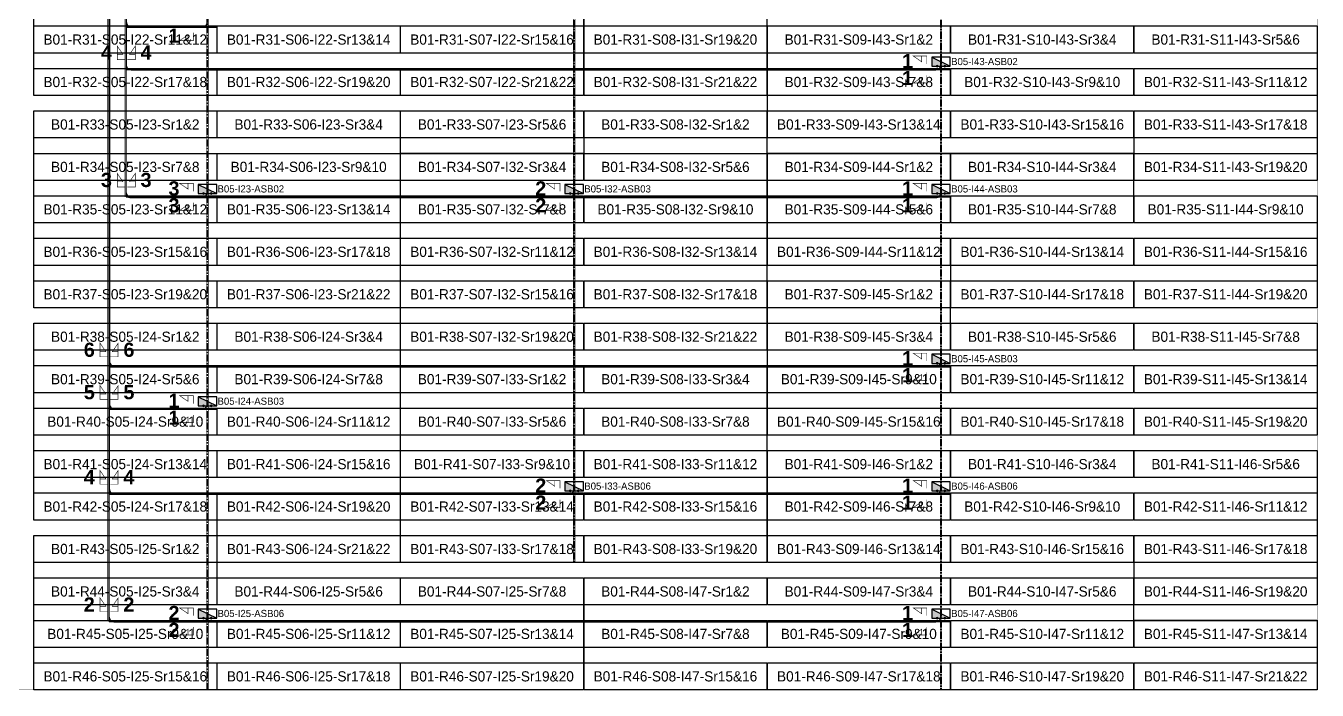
# Model space of a CAD drawing. Header units: metres. Extents: x 531277 to 531672, y 2673439 to 2673782.
# Drawn here: x 531443.6 to 531671.6, y 2673439.2 to 2673556.6 of the extents above; entities that cross this region are included whole.
import ezdxf
from ezdxf.enums import TextEntityAlignment as Align

# ---------------------------------------------------------------- set-up
doc = ezdxf.new("R2010")
doc.units = ezdxf.units.M
doc.linetypes.add('CENTER', pattern=[2, 1.25, -0.25, 0.25, -0.25])
doc.layers.add('Boundary-12.5 MW Block', color=6, linetype='Continuous', lineweight=9)
doc.layers.add('PILE', color=1, linetype='Continuous', lineweight=15)
for name, color, linetype in [('DC Trench BL-05', 41, 'Continuous'), ('E-Inverter Grouping', 2, 'Continuous'), ('Inverter Block-05', 7, 'Continuous'), ('LT Cable(AG) INV to LT Panel BL-05', 2, 'Continuous'), ('Messenger Wire Block-01 (Master Path)', 30, 'Continuous'), ('Messenger Wire Block-01 (MW Path)', 191, 'Continuous'), ('MMS Table Block-05', 8, 'Continuous'), ('Plan Line - DC BL-05', 41, 'Continuous'), ('Section Marking BL-05', 2, 'Continuous')]:
    doc.layers.add(name, color=color, linetype=linetype)
doc.styles.add('BoldTextStyle', font='arialbd.ttf')
doc.styles.get("Standard").update_dxf_attribs({"font": 'Adani Regular.ttf'})

# ---------------------------------------------------------------- blocks, each defined once
blk = doc.blocks.new('MMS Table (32.292 x 4.788)')
at = {"color": 0}
blk.add_lwpolyline([(0, -0.002), (0, 4.786), (32.292, 4.786), (32.292, -0.002)], close=True, dxfattribs=at)
at = {"color": 7}
blk.add_attdef('ID1', text='', height=1.8, dxfattribs=at).set_placement((16.146, 2.392), align=Align.MIDDLE_CENTER)
blk = doc.blocks.new('Inverter Block')
h = blk.add_hatch(color=0)
h.dxf.hatch_style = 1
h.paths.add_polyline_path([(-1.46, 2.27), (-1.46, 0.85), (1.46, 0.85)])
at = {"color": 0}
blk.add_lwpolyline([(1.46, 2.27), (-1.46, 2.27), (-1.46, 0.85), (1.46, 0.85)], close=True, dxfattribs=at)
blk.add_lwpolyline([(-1.46, 2.27), (1.46, 0.85)], dxfattribs=at)
at = {"layer": 'PILE'}
for centre in [(-0.61, 0.85), (0.61, 0.85)]:
    blk.add_circle(centre, 0.156, dxfattribs=at)
at = {"color": 7}
blk.add_attdef('ID', (-1.46, 3.01), '', height=1.8, dxfattribs=at)

msp = doc.modelspace()

# ---------------------------------------------------------------- linework, layer by layer
at = {"layer": 'Boundary-12.5 MW Block', "const_width": 0.05}
msp.add_lwpolyline([(531276.53, 2673439.29), (531276.53, 2673781.58), (531671.62, 2673781.58), (531671.62, 2673439.29)], close=True, dxfattribs=at)
at = {"layer": 'DC Trench BL-05', "color": 40, "const_width": 0.1}
for points in [[(531540.56, 2673781.58), (531540.26, 2673781.58), (531540.26, 2673461.79), (531540.56, 2673461.79)], [(531605.35, 2673781.58), (531605.05, 2673781.58), (531605.05, 2673439.29), (531605.35, 2673439.29)], [(531475.78, 2673571.58), (531475.48, 2673571.58), (531475.48, 2673439.29), (531475.78, 2673439.29)]]:
    msp.add_lwpolyline(points, close=True, dxfattribs=at)
at = {"layer": 'E-Inverter Grouping'}
for points in [[(531574.44, 2673544.29), (531542.15, 2673544.29), (531542.15, 2673566.79), (531509.76, 2673566.79), (531509.76, 2673594.08), (531574.44, 2673594.08)], [(531444.98, 2673544.29), (531444.98, 2673571.58), (531509.66, 2673571.58), (531509.66, 2673564.08), (531542.05, 2673564.08), (531542.05, 2673544.29)], [(531509.66, 2673536.79), (531509.66, 2673506.79), (531444.98, 2673506.79), (531444.98, 2673541.58), (531542.05, 2673541.58), (531542.05, 2673536.79)], [(531574.44, 2673499.29), (531509.76, 2673499.29), (531509.76, 2673534.08), (531542.15, 2673534.08), (531542.15, 2673541.58), (531574.44, 2673541.58)], [(531509.66, 2673461.79), (531477.37, 2673461.79), (531477.37, 2673469.29), (531444.98, 2673469.29), (531444.98, 2673504.08), (531509.66, 2673504.08)], [(531639.23, 2673451.58), (531671.62, 2673451.58), (531671.62, 2673439.29), (531542.15, 2673439.29), (531542.15, 2673459.08), (531639.23, 2673459.08)]]:
    msp.add_lwpolyline(points, close=True, dxfattribs=at)
at = {"layer": 'E-Inverter Grouping', "color": 3}
for points in [[(531671.62, 2673529.29), (531639.33, 2673529.29), (531639.33, 2673536.79), (531574.54, 2673536.79), (531574.54, 2673556.58), (531671.62, 2673556.58)], [(531639.23, 2673526.58), (531671.62, 2673526.58), (531671.62, 2673506.79), (531606.94, 2673506.79), (531606.94, 2673514.29), (531574.54, 2673514.29), (531574.54, 2673534.08), (531639.23, 2673534.08)], [(531574.54, 2673511.58), (531606.84, 2673511.58), (531606.84, 2673504.08), (531671.62, 2673504.08), (531671.62, 2673484.29), (531574.54, 2673484.29)], [(531574.44, 2673461.79), (531509.76, 2673461.79), (531509.76, 2673496.58), (531574.44, 2673496.58)], [(531671.62, 2673454.29), (531639.33, 2673454.29), (531639.33, 2673461.79), (531574.54, 2673461.79), (531574.54, 2673481.58), (531671.62, 2673481.58)], [(531542.05, 2673439.29), (531444.98, 2673439.29), (531444.98, 2673466.58), (531477.27, 2673466.58), (531477.27, 2673459.08), (531542.05, 2673459.08)]]:
    msp.add_lwpolyline(points, close=True, dxfattribs=at)
at = {"layer": 'LT Cable(AG) INV to LT Panel BL-05', "color": 5}
for points in [[(531469.25, 2673591.56), (531468.54, 2673591.56, 0.108567), (531468.16, 2673591.48), (531465.28, 2673590.15, -0.083226), (531464.99, 2673590.1), (531459.07, 2673590.1, 0.414214), (531458.17, 2673589.2), (531458.17, 2673572.96, 0.021647), (531458.17, 2673572.89), (531458.22, 2673572.39, -0.021647), (531458.22, 2673572.31), (531458.22, 2673452.23, 0.414214), (531459.12, 2673451.33), (531604.3, 2673451.33, 0.414214), (531605.2, 2673452.23), (531605.2, 2673452.69)], [(531469.25, 2673591.53), (531468.54, 2673591.53, 0.108514), (531468.17, 2673591.45), (531465.28, 2673590.12, -0.083226), (531464.99, 2673590.07), (531459.1, 2673590.07, 0.414214), (531458.2, 2673589.17), (531458.2, 2673572.97, 0.021647), (531458.2, 2673572.89), (531458.24, 2673572.39, -0.021647), (531458.25, 2673572.31), (531458.25, 2673452.25, 0.414214), (531459.15, 2673451.35), (531474.73, 2673451.35, 0.414214), (531475.63, 2673452.25), (531475.63, 2673452.69)], [(531469.25, 2673591.51), (531468.55, 2673591.51, 0.108462), (531468.17, 2673591.43), (531465.29, 2673590.1, -0.083226), (531465, 2673590.05), (531459.12, 2673590.05, 0.414214), (531458.22, 2673589.15), (531458.22, 2673572.97, 0.021647), (531458.22, 2673572.89), (531458.27, 2673572.39, -0.021647), (531458.27, 2673572.31), (531458.27, 2673474.78, 0.414214), (531459.17, 2673473.88), (531604.3, 2673473.88, 0.414214), (531605.2, 2673474.78), (531605.2, 2673475.19)], [(531469.25, 2673591.48), (531468.55, 2673591.48, 0.10841), (531468.18, 2673591.4), (531465.29, 2673590.07, -0.083226), (531465, 2673590.02), (531459.15, 2673590.02, 0.414214), (531458.25, 2673589.12), (531458.25, 2673572.97, 0.021647), (531458.25, 2673572.89), (531458.29, 2673572.39, -0.021647), (531458.3, 2673572.31), (531458.3, 2673474.8, 0.414214), (531459.2, 2673473.9), (531539.51, 2673473.9, 0.414214), (531540.41, 2673474.8), (531540.41, 2673475.19)], [(531468.32, 2673591.18), (531467.94, 2673591.18, 0.105019), (531467.57, 2673591.09), (531465.3, 2673590.05, -0.083226), (531465, 2673590), (531459.17, 2673590, 0.414214), (531458.27, 2673589.1), (531458.27, 2673572.97, 0.021647), (531458.27, 2673572.89), (531458.32, 2673572.39, -0.021647), (531458.32, 2673572.31), (531458.32, 2673489.83, 0.414214), (531459.22, 2673488.93), (531474.73, 2673488.93, 0.414214), (531475.63, 2673489.83), (531475.63, 2673490.19)], [(531468.32, 2673591.16), (531467.94, 2673591.15, 0.104967), (531467.58, 2673591.07), (531465.3, 2673590.02, -0.083226), (531465.01, 2673589.97), (531459.2, 2673589.97, 0.414214), (531458.3, 2673589.07), (531458.3, 2673572.97, 0.021647), (531458.3, 2673572.89), (531458.34, 2673572.39, -0.021647), (531458.35, 2673572.32), (531458.35, 2673497.35, 0.414214), (531459.25, 2673496.45), (531604.3, 2673496.45, 0.414214), (531605.2, 2673497.35), (531605.2, 2673497.69)], [(531468.32, 2673591.13), (531467.99, 2673591.13, 0.219192), (531467.31, 2673590.81), (531465.4, 2673588.54, -0.210438), (531464.73, 2673588.25), (531461.87, 2673588.25, 0.414214), (531460.97, 2673587.35), (531460.97, 2673573.08, 0.093355), (531461.03, 2673572.75), (531461.13, 2673572.49, -0.093355), (531461.2, 2673572.16), (531461.2, 2673527.18, 0.414214), (531462.1, 2673526.28), (531604.3, 2673526.28, 0.414214), (531605.2, 2673527.18), (531605.2, 2673527.69)], [(531468.32, 2673591.11), (531468, 2673591.1, 0.219014), (531467.32, 2673590.78), (531465.4, 2673588.51, -0.210261), (531464.74, 2673588.22), (531461.9, 2673588.22, 0.414214), (531461, 2673587.32), (531461, 2673573.08, 0.093355), (531461.06, 2673572.76), (531461.16, 2673572.5, -0.093355), (531461.22, 2673572.17), (531461.22, 2673527.2, 0.414214), (531462.12, 2673526.3), (531539.51, 2673526.3, 0.414214), (531540.41, 2673527.2), (531540.41, 2673527.69)], [(531470.31, 2673591.09), (531468.01, 2673591.08, 0.219406), (531467.33, 2673590.76), (531465.41, 2673588.49, -0.210084), (531464.74, 2673588.2), (531461.92, 2673588.2, 0.414214), (531461.02, 2673587.3), (531461.02, 2673573.09, 0.093355), (531461.08, 2673572.76), (531461.18, 2673572.5, -0.093355), (531461.25, 2673572.17), (531461.25, 2673527.23, 0.414214), (531462.15, 2673526.33), (531474.73, 2673526.33, 0.414214), (531475.63, 2673527.23), (531475.63, 2673527.69)], [(531470.31, 2673591.07), (531468.02, 2673591.06, 0.219228), (531467.33, 2673590.74), (531465.41, 2673588.46, -0.209907), (531464.75, 2673588.17), (531461.95, 2673588.17, 0.414214), (531461.05, 2673587.27), (531461.05, 2673573.09, 0.093355), (531461.11, 2673572.76), (531461.21, 2673572.5, -0.093355), (531461.27, 2673572.18), (531461.27, 2673549.75, 0.414214), (531462.17, 2673548.85), (531604.3, 2673548.85, 0.414214), (531605.2, 2673549.75), (531605.2, 2673550.19)], [(531470.31, 2673591.04), (531468.02, 2673591.03, 0.219051), (531467.34, 2673590.71), (531465.41, 2673588.44, -0.209731), (531464.75, 2673588.15), (531461.97, 2673588.15, 0.414214), (531461.07, 2673587.25), (531461.07, 2673573.1, 0.093355), (531461.13, 2673572.77), (531461.23, 2673572.51, -0.093355), (531461.3, 2673572.18), (531461.3, 2673557.28, 0.414214), (531462.2, 2673556.38), (531474.73, 2673556.38, 0.414214), (531475.63, 2673557.28), (531475.63, 2673557.69)]]:
    msp.add_lwpolyline(points, format="xyb", dxfattribs=at)
at = {"layer": 'Messenger Wire Block-01 (Master Path)'}
for points in [[(531458.27, 2673451.38), (531458.27, 2673572.35)], [(531461.3, 2673526.38), (531461.3, 2673572.35)], [(531461.3, 2673556.38), (531477.27, 2673556.38)], [(531461.3, 2673548.88), (531606.84, 2673548.88)], [(531461.3, 2673526.38), (531606.84, 2673526.38)], [(531458.27, 2673496.38), (531606.84, 2673496.38)], [(531458.27, 2673488.88), (531477.27, 2673488.88)], [(531458.27, 2673473.88), (531606.84, 2673473.88)], [(531458.27, 2673451.38), (531606.84, 2673451.38)]]:
    msp.add_lwpolyline(points, dxfattribs=at)
at = {"layer": 'Messenger Wire Block-01 (MW Path)', "const_width": 0.1}
for points in [[(531458.02, 2673451.38), (531458.02, 2673572.35)], [(531461.05, 2673526.38), (531461.05, 2673572.35)], [(531461.3, 2673556.38), (531477.27, 2673556.38)], [(531461.3, 2673548.88), (531606.84, 2673548.88)], [(531461.3, 2673526.38), (531606.84, 2673526.38)], [(531458.27, 2673496.38), (531606.84, 2673496.38)], [(531458.27, 2673488.88), (531477.27, 2673488.88)], [(531458.27, 2673473.88), (531606.84, 2673473.88)], [(531458.27, 2673451.38), (531606.84, 2673451.38)]]:
    msp.add_lwpolyline(points, dxfattribs=at)
at = {"layer": 'Plan Line - DC BL-05', "color": 6, "linetype": 'CENTER'}
for points in [[(531540.41, 2673781.58), (531540.41, 2673461.79)], [(531605.2, 2673781.58), (531605.2, 2673439.29)], [(531475.63, 2673439.29), (531475.63, 2673571.58)]]:
    msp.add_lwpolyline(points, dxfattribs=at)
at = {"layer": 'Section Marking BL-05', "color": 94, "lineweight": 35, "true_color": 0x00a500, "const_width": 0.1}
for points in [[(531473.13, 2673555.38), (531473.13, 2673553.99), (531470.73, 2673553.99), (531472.21, 2673555), (531472.21, 2673553.99)], [(531461.1, 2673550.63), (531459.71, 2673550.63), (531459.71, 2673553.03), (531460.72, 2673551.55), (531459.71, 2673551.55)], [(531461.5, 2673550.63), (531462.89, 2673550.63), (531462.89, 2673553.03), (531461.88, 2673551.55), (531462.89, 2673551.55)], [(531602.7, 2673549.88), (531602.7, 2673551.27), (531600.3, 2673551.27), (531601.78, 2673550.26), (531601.78, 2673551.27)], [(531602.7, 2673547.88), (531602.7, 2673546.49), (531600.3, 2673546.49), (531601.78, 2673547.5), (531601.78, 2673546.49)], [(531461.1, 2673528.13), (531459.71, 2673528.13), (531459.71, 2673530.53), (531460.72, 2673529.05), (531459.71, 2673529.05)], [(531461.5, 2673528.13), (531462.89, 2673528.13), (531462.89, 2673530.53), (531461.88, 2673529.05), (531462.89, 2673529.05)], [(531473.13, 2673527.38), (531473.13, 2673528.77), (531470.73, 2673528.77), (531472.21, 2673527.76), (531472.21, 2673528.77)], [(531537.91, 2673527.38), (531537.91, 2673528.77), (531535.51, 2673528.77), (531536.99, 2673527.76), (531536.99, 2673528.77)], [(531602.7, 2673527.38), (531602.7, 2673528.77), (531600.3, 2673528.77), (531601.78, 2673527.76), (531601.78, 2673528.77)], [(531473.13, 2673525.38), (531473.13, 2673523.99), (531470.73, 2673523.99), (531472.21, 2673525), (531472.21, 2673523.99)], [(531537.91, 2673525.38), (531537.91, 2673523.99), (531535.51, 2673523.99), (531536.99, 2673525), (531536.99, 2673523.99)], [(531602.7, 2673525.38), (531602.7, 2673523.99), (531600.3, 2673523.99), (531601.78, 2673525), (531601.78, 2673523.99)], [(531458.07, 2673498.13), (531456.68, 2673498.13), (531456.68, 2673500.53), (531457.69, 2673499.05), (531456.68, 2673499.05)], [(531458.47, 2673498.13), (531459.86, 2673498.13), (531459.86, 2673500.53), (531458.85, 2673499.05), (531459.86, 2673499.05)], [(531602.7, 2673497.38), (531602.7, 2673498.77), (531600.3, 2673498.77), (531601.78, 2673497.76), (531601.78, 2673498.77)], [(531602.7, 2673495.38), (531602.7, 2673493.99), (531600.3, 2673493.99), (531601.78, 2673495), (531601.78, 2673493.99)], [(531458.07, 2673490.63), (531456.68, 2673490.63), (531456.68, 2673493.03), (531457.69, 2673491.55), (531456.68, 2673491.55)], [(531458.47, 2673490.63), (531459.86, 2673490.63), (531459.86, 2673493.03), (531458.85, 2673491.55), (531459.86, 2673491.55)], [(531473.13, 2673489.88), (531473.13, 2673491.27), (531470.73, 2673491.27), (531472.21, 2673490.26), (531472.21, 2673491.27)], [(531473.13, 2673487.88), (531473.13, 2673486.49), (531470.73, 2673486.49), (531472.21, 2673487.5), (531472.21, 2673486.49)], [(531458.07, 2673475.63), (531456.68, 2673475.63), (531456.68, 2673478.03), (531457.69, 2673476.55), (531456.68, 2673476.55)], [(531458.47, 2673475.63), (531459.86, 2673475.63), (531459.86, 2673478.03), (531458.85, 2673476.55), (531459.86, 2673476.55)], [(531537.91, 2673474.88), (531537.91, 2673476.27), (531535.51, 2673476.27), (531536.99, 2673475.26), (531536.99, 2673476.27)], [(531602.7, 2673474.88), (531602.7, 2673476.27), (531600.3, 2673476.27), (531601.78, 2673475.26), (531601.78, 2673476.27)], [(531537.91, 2673472.88), (531537.91, 2673471.49), (531535.51, 2673471.49), (531536.99, 2673472.5), (531536.99, 2673471.49)], [(531602.7, 2673472.88), (531602.7, 2673471.49), (531600.3, 2673471.49), (531601.78, 2673472.5), (531601.78, 2673471.49)], [(531458.07, 2673453.13), (531456.68, 2673453.13), (531456.68, 2673455.53), (531457.69, 2673454.05), (531456.68, 2673454.05)], [(531458.47, 2673453.13), (531459.86, 2673453.13), (531459.86, 2673455.53), (531458.85, 2673454.05), (531459.86, 2673454.05)], [(531473.13, 2673452.38), (531473.13, 2673453.77), (531470.73, 2673453.77), (531472.21, 2673452.76), (531472.21, 2673453.77)], [(531602.7, 2673452.38), (531602.7, 2673453.77), (531600.3, 2673453.77), (531601.78, 2673452.76), (531601.78, 2673453.77)], [(531473.13, 2673450.38), (531473.13, 2673448.99), (531470.73, 2673448.99), (531472.21, 2673450), (531472.21, 2673448.99)], [(531602.7, 2673450.38), (531602.7, 2673448.99), (531600.3, 2673448.99), (531601.78, 2673450), (531601.78, 2673448.99)]]:
    msp.add_lwpolyline(points, dxfattribs=at)

# ---------------------------------------------------------------- block references
at = {"layer": 'Inverter Block-05'}
ref = msp.add_blockref('Inverter Block', (531605.2, 2673548.52), dxfattribs=dict(at, xscale=1.124999999976148, yscale=1.124999999976148, zscale=1.124999999976148))
ref.add_attrib('ID', 'B05-I43-ASB02', (531606.99, 2673549.66), dxfattribs={"layer": '0', "color": 0, "height": 1.2656})
ref = msp.add_blockref('Inverter Block', (531475.63, 2673526.02), dxfattribs=dict(at, xscale=1.124999999976148, yscale=1.124999999976148, zscale=1.124999999976148))
ref.add_attrib('ID', 'B05-I23-ASB02', (531477.42, 2673527.16), dxfattribs={"layer": '0', "color": 0, "height": 1.2656})
ref = msp.add_blockref('Inverter Block', (531540.41, 2673526.02), dxfattribs=dict(at, xscale=1.124999999976148, yscale=1.124999999976148, zscale=1.124999999976148))
ref.add_attrib('ID', 'B05-I32-ASB03', (531542.2, 2673527.16), dxfattribs={"layer": '0', "color": 0, "height": 1.2656})
ref = msp.add_blockref('Inverter Block', (531605.2, 2673526.02), dxfattribs=dict(at, xscale=1.124999999976148, yscale=1.124999999976148, zscale=1.124999999976148))
ref.add_attrib('ID', 'B05-I44-ASB03', (531606.99, 2673527.16), dxfattribs={"layer": '0', "color": 0, "height": 1.2656})
ref = msp.add_blockref('Inverter Block', (531605.2, 2673496.02), dxfattribs=dict(at, xscale=1.124999999976148, yscale=1.124999999976148, zscale=1.124999999976148))
ref.add_attrib('ID', 'B05-I45-ASB03', (531606.99, 2673497.16), dxfattribs={"layer": '0', "color": 0, "height": 1.2656})
ref = msp.add_blockref('Inverter Block', (531475.63, 2673488.52), dxfattribs=dict(at, xscale=1.124999999976148, yscale=1.124999999976148, zscale=1.124999999976148))
ref.add_attrib('ID', 'B05-I24-ASB03', (531477.42, 2673489.66), dxfattribs={"layer": '0', "color": 0, "height": 1.2656})
ref = msp.add_blockref('Inverter Block', (531540.41, 2673473.52), dxfattribs=dict(at, xscale=1.124999999976148, yscale=1.124999999976148, zscale=1.124999999976148))
ref.add_attrib('ID', 'B05-I33-ASB06', (531542.2, 2673474.66), dxfattribs={"layer": '0', "color": 0, "height": 1.2656})
ref = msp.add_blockref('Inverter Block', (531605.2, 2673473.52), dxfattribs=dict(at, xscale=1.124999999976148, yscale=1.124999999976148, zscale=1.124999999976148))
ref.add_attrib('ID', 'B05-I46-ASB06', (531606.99, 2673474.66), dxfattribs={"layer": '0', "color": 0, "height": 1.2656})
ref = msp.add_blockref('Inverter Block', (531475.63, 2673451.02), dxfattribs=dict(at, xscale=1.124999999976148, yscale=1.124999999976148, zscale=1.124999999976148))
ref.add_attrib('ID', 'B05-I25-ASB06', (531477.42, 2673452.16), dxfattribs={"layer": '0', "color": 0, "height": 1.2656})
ref = msp.add_blockref('Inverter Block', (531605.2, 2673451.02), dxfattribs=dict(at, xscale=1.124999999976148, yscale=1.124999999976148, zscale=1.124999999976148))
ref.add_attrib('ID', 'B05-I47-ASB06', (531606.99, 2673452.16), dxfattribs={"layer": '0', "color": 0, "height": 1.2656})
at = {"layer": 'MMS Table Block-05'}
for p, values in [((531444.98, 2673551.79), {'ID1': 'B01-R31-S05-I22-Sr11&12'}), ((531477.37, 2673551.79), {'ID1': 'B01-R31-S06-I22-Sr13&14'}), ((531509.76, 2673551.79), {'ID1': 'B01-R31-S07-I22-Sr15&16'}), ((531542.15, 2673551.79), {'ID1': 'B01-R31-S08-I31-Sr19&20'}), ((531574.54, 2673551.79), {'ID1': 'B01-R31-S09-I43-Sr1&2'}), ((531606.94, 2673551.79), {'ID1': 'B01-R31-S10-I43-Sr3&4'}), ((531639.33, 2673551.79), {'ID1': 'B01-R31-S11-I43-Sr5&6'}), ((531444.98, 2673544.29), {'ID1': 'B01-R32-S05-I22-Sr17&18'}), ((531477.37, 2673544.29), {'ID1': 'B01-R32-S06-I22-Sr19&20'}), ((531509.76, 2673544.29), {'ID1': 'B01-R32-S07-I22-Sr21&22'}), ((531542.15, 2673544.29), {'ID1': 'B01-R32-S08-I31-Sr21&22'}), ((531574.54, 2673544.29), {'ID1': 'B01-R32-S09-I43-Sr7&8'}), ((531606.94, 2673544.29), {'ID1': 'B01-R32-S10-I43-Sr9&10'}), ((531639.33, 2673544.29), {'ID1': 'B01-R32-S11-I43-Sr11&12'}), ((531444.98, 2673536.79), {'ID1': 'B01-R33-S05-I23-Sr1&2'}), ((531477.37, 2673536.79), {'ID1': 'B01-R33-S06-I23-Sr3&4'}), ((531509.76, 2673536.79), {'ID1': 'B01-R33-S07-I23-Sr5&6'}), ((531542.15, 2673536.79), {'ID1': 'B01-R33-S08-I32-Sr1&2'}), ((531574.54, 2673536.79), {'ID1': 'B01-R33-S09-I43-Sr13&14'}), ((531606.94, 2673536.79), {'ID1': 'B01-R33-S10-I43-Sr15&16'}), ((531639.33, 2673536.79), {'ID1': 'B01-R33-S11-I43-Sr17&18'}), ((531444.98, 2673529.29), {'ID1': 'B01-R34-S05-I23-Sr7&8'}), ((531477.37, 2673529.29), {'ID1': 'B01-R34-S06-I23-Sr9&10'}), ((531509.76, 2673529.29), {'ID1': 'B01-R34-S07-I32-Sr3&4'}), ((531542.15, 2673529.29), {'ID1': 'B01-R34-S08-I32-Sr5&6'}), ((531574.54, 2673529.29), {'ID1': 'B01-R34-S09-I44-Sr1&2'}), ((531606.94, 2673529.29), {'ID1': 'B01-R34-S10-I44-Sr3&4'}), ((531639.33, 2673529.29), {'ID1': 'B01-R34-S11-I43-Sr19&20'}), ((531444.98, 2673521.79), {'ID1': 'B01-R35-S05-I23-Sr11&12'}), ((531477.37, 2673521.79), {'ID1': 'B01-R35-S06-I23-Sr13&14'}), ((531509.76, 2673521.79), {'ID1': 'B01-R35-S07-I32-Sr7&8'}), ((531542.15, 2673521.79), {'ID1': 'B01-R35-S08-I32-Sr9&10'}), ((531574.54, 2673521.79), {'ID1': 'B01-R35-S09-I44-Sr5&6'}), ((531606.94, 2673521.79), {'ID1': 'B01-R35-S10-I44-Sr7&8'}), ((531639.33, 2673521.79), {'ID1': 'B01-R35-S11-I44-Sr9&10'}), ((531444.98, 2673514.29), {'ID1': 'B01-R36-S05-I23-Sr15&16'}), ((531477.37, 2673514.29), {'ID1': 'B01-R36-S06-I23-Sr17&18'}), ((531509.76, 2673514.29), {'ID1': 'B01-R36-S07-I32-Sr11&12'}), ((531542.15, 2673514.29), {'ID1': 'B01-R36-S08-I32-Sr13&14'}), ((531574.54, 2673514.29), {'ID1': 'B01-R36-S09-I44-Sr11&12'}), ((531606.94, 2673514.29), {'ID1': 'B01-R36-S10-I44-Sr13&14'}), ((531639.33, 2673514.29), {'ID1': 'B01-R36-S11-I44-Sr15&16'}), ((531444.98, 2673506.79), {'ID1': 'B01-R37-S05-I23-Sr19&20'}), ((531477.37, 2673506.79), {'ID1': 'B01-R37-S06-I23-Sr21&22'}), ((531509.76, 2673506.79), {'ID1': 'B01-R37-S07-I32-Sr15&16'}), ((531542.15, 2673506.79), {'ID1': 'B01-R37-S08-I32-Sr17&18'}), ((531574.54, 2673506.79), {'ID1': 'B01-R37-S09-I45-Sr1&2'}), ((531606.94, 2673506.79), {'ID1': 'B01-R37-S10-I44-Sr17&18'}), ((531639.33, 2673506.79), {'ID1': 'B01-R37-S11-I44-Sr19&20'}), ((531444.98, 2673499.29), {'ID1': 'B01-R38-S05-I24-Sr1&2'}), ((531477.37, 2673499.29), {'ID1': 'B01-R38-S06-I24-Sr3&4'}), ((531509.76, 2673499.29), {'ID1': 'B01-R38-S07-I32-Sr19&20'}), ((531542.15, 2673499.29), {'ID1': 'B01-R38-S08-I32-Sr21&22'}), ((531574.54, 2673499.29), {'ID1': 'B01-R38-S09-I45-Sr3&4'}), ((531606.94, 2673499.29), {'ID1': 'B01-R38-S10-I45-Sr5&6'}), ((531639.33, 2673499.29), {'ID1': 'B01-R38-S11-I45-Sr7&8'}), ((531444.98, 2673491.79), {'ID1': 'B01-R39-S05-I24-Sr5&6'}), ((531477.37, 2673491.79), {'ID1': 'B01-R39-S06-I24-Sr7&8'}), ((531509.76, 2673491.79), {'ID1': 'B01-R39-S07-I33-Sr1&2'}), ((531542.15, 2673491.79), {'ID1': 'B01-R39-S08-I33-Sr3&4'}), ((531574.54, 2673491.79), {'ID1': 'B01-R39-S09-I45-Sr9&10'}), ((531606.94, 2673491.79), {'ID1': 'B01-R39-S10-I45-Sr11&12'}), ((531639.33, 2673491.79), {'ID1': 'B01-R39-S11-I45-Sr13&14'}), ((531444.98, 2673484.29), {'ID1': 'B01-R40-S05-I24-Sr9&10'}), ((531477.37, 2673484.29), {'ID1': 'B01-R40-S06-I24-Sr11&12'}), ((531509.76, 2673484.29), {'ID1': 'B01-R40-S07-I33-Sr5&6'}), ((531542.15, 2673484.29), {'ID1': 'B01-R40-S08-I33-Sr7&8'}), ((531574.54, 2673484.29), {'ID1': 'B01-R40-S09-I45-Sr15&16'}), ((531606.94, 2673484.29), {'ID1': 'B01-R40-S10-I45-Sr17&18'}), ((531639.33, 2673484.29), {'ID1': 'B01-R40-S11-I45-Sr19&20'}), ((531444.98, 2673476.79), {'ID1': 'B01-R41-S05-I24-Sr13&14'}), ((531477.37, 2673476.79), {'ID1': 'B01-R41-S06-I24-Sr15&16'}), ((531509.76, 2673476.79), {'ID1': 'B01-R41-S07-I33-Sr9&10'}), ((531542.15, 2673476.79), {'ID1': 'B01-R41-S08-I33-Sr11&12'}), ((531574.54, 2673476.79), {'ID1': 'B01-R41-S09-I46-Sr1&2'}), ((531606.94, 2673476.79), {'ID1': 'B01-R41-S10-I46-Sr3&4'}), ((531639.33, 2673476.79), {'ID1': 'B01-R41-S11-I46-Sr5&6'}), ((531444.98, 2673469.29), {'ID1': 'B01-R42-S05-I24-Sr17&18'}), ((531477.37, 2673469.29), {'ID1': 'B01-R42-S06-I24-Sr19&20'}), ((531509.76, 2673469.29), {'ID1': 'B01-R42-S07-I33-Sr13&14'}), ((531542.15, 2673469.29), {'ID1': 'B01-R42-S08-I33-Sr15&16'}), ((531574.54, 2673469.29), {'ID1': 'B01-R42-S09-I46-Sr7&8'}), ((531606.94, 2673469.29), {'ID1': 'B01-R42-S10-I46-Sr9&10'}), ((531639.33, 2673469.29), {'ID1': 'B01-R42-S11-I46-Sr11&12'}), ((531444.98, 2673461.79), {'ID1': 'B01-R43-S05-I25-Sr1&2'}), ((531477.37, 2673461.79), {'ID1': 'B01-R43-S06-I24-Sr21&22'}), ((531509.76, 2673461.79), {'ID1': 'B01-R43-S07-I33-Sr17&18'}), ((531542.15, 2673461.79), {'ID1': 'B01-R43-S08-I33-Sr19&20'}), ((531574.54, 2673461.79), {'ID1': 'B01-R43-S09-I46-Sr13&14'}), ((531606.94, 2673461.79), {'ID1': 'B01-R43-S10-I46-Sr15&16'}), ((531639.33, 2673461.79), {'ID1': 'B01-R43-S11-I46-Sr17&18'}), ((531444.98, 2673454.29), {'ID1': 'B01-R44-S05-I25-Sr3&4'}), ((531477.37, 2673454.29), {'ID1': 'B01-R44-S06-I25-Sr5&6'}), ((531509.76, 2673454.29), {'ID1': 'B01-R44-S07-I25-Sr7&8'}), ((531542.15, 2673454.29), {'ID1': 'B01-R44-S08-I47-Sr1&2'}), ((531574.54, 2673454.29), {'ID1': 'B01-R44-S09-I47-Sr3&4'}), ((531606.94, 2673454.29), {'ID1': 'B01-R44-S10-I47-Sr5&6'}), ((531639.33, 2673454.29), {'ID1': 'B01-R44-S11-I46-Sr19&20'}), ((531444.98, 2673446.79), {'ID1': 'B01-R45-S05-I25-Sr9&10'}), ((531477.37, 2673446.79), {'ID1': 'B01-R45-S06-I25-Sr11&12'}), ((531509.76, 2673446.79), {'ID1': 'B01-R45-S07-I25-Sr13&14'}), ((531542.15, 2673446.79), {'ID1': 'B01-R45-S08-I47-Sr7&8'}), ((531574.54, 2673446.79), {'ID1': 'B01-R45-S09-I47-Sr9&10'}), ((531606.94, 2673446.79), {'ID1': 'B01-R45-S10-I47-Sr11&12'}), ((531639.33, 2673446.79), {'ID1': 'B01-R45-S11-I47-Sr13&14'}), ((531444.98, 2673439.29), {'ID1': 'B01-R46-S05-I25-Sr15&16'}), ((531477.37, 2673439.29), {'ID1': 'B01-R46-S06-I25-Sr17&18'}), ((531509.76, 2673439.29), {'ID1': 'B01-R46-S07-I25-Sr19&20'}), ((531542.15, 2673439.29), {'ID1': 'B01-R46-S08-I47-Sr15&16'}), ((531574.54, 2673439.29), {'ID1': 'B01-R46-S09-I47-Sr17&18'}), ((531606.94, 2673439.29), {'ID1': 'B01-R46-S10-I47-Sr19&20'}), ((531639.33, 2673439.29), {'ID1': 'B01-R46-S11-I47-Sr21&22'})]:
    msp.add_blockref('MMS Table (32.292 x 4.788)', p, dxfattribs=at).add_auto_attribs(values)

# ---------------------------------------------------------------- texts
at = {"layer": 'Section Marking BL-05', "color": 94, "true_color": 0x00a500, "style": 'BoldTextStyle'}
for s, p in [('1', (531469.73, 2673554.88)), ('4', (531457.8, 2673551.88)), ('4', (531464.8, 2673551.88)), ('1', (531599.3, 2673550.38)), ('1', (531599.3, 2673547.38)), ('3', (531457.8, 2673529.38)), ('3', (531464.8, 2673529.38)), ('3', (531469.73, 2673527.88)), ('2', (531534.51, 2673527.88)), ('1', (531599.3, 2673527.88)), ('3', (531469.73, 2673524.88)), ('2', (531534.51, 2673524.88)), ('1', (531599.3, 2673524.88)), ('6', (531454.77, 2673499.38)), ('6', (531461.77, 2673499.38)), ('1', (531599.3, 2673497.88)), ('1', (531599.3, 2673494.88)), ('5', (531454.77, 2673491.88)), ('5', (531461.77, 2673491.88)), ('1', (531469.73, 2673490.38)), ('1', (531469.73, 2673487.38)), ('4', (531454.77, 2673476.88)), ('4', (531461.77, 2673476.88)), ('2', (531534.51, 2673475.38)), ('1', (531599.3, 2673475.38)), ('2', (531534.51, 2673472.38)), ('1', (531599.3, 2673472.38)), ('2', (531454.77, 2673454.38)), ('2', (531461.77, 2673454.38)), ('2', (531469.73, 2673452.88)), ('1', (531599.3, 2673452.88)), ('2', (531469.73, 2673449.88)), ('1', (531599.3, 2673449.88))]:
    msp.add_text(s, height=2.5, dxfattribs=at).set_placement(p, align=Align.MIDDLE_CENTER)

doc.saveas('drawing.dxf')
